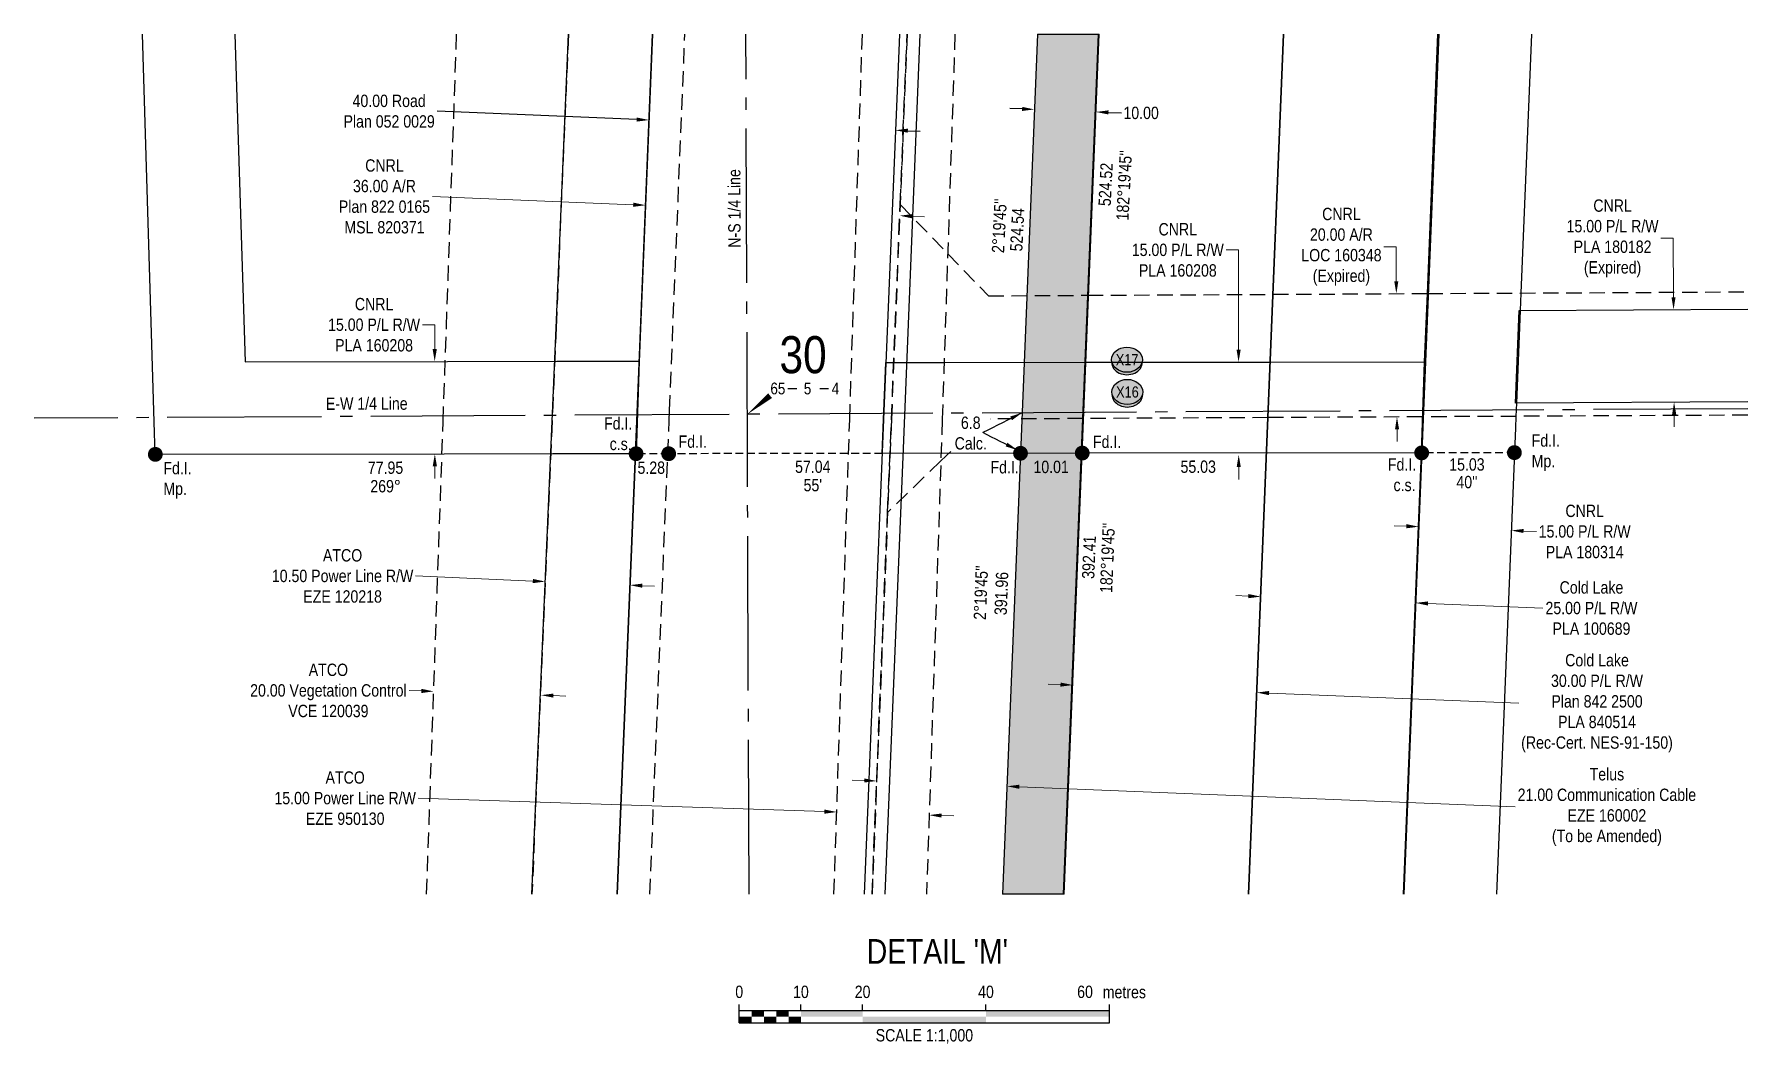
# Model space of a CAD drawing. Extents: x 506429 to 517084, y 6049655 to 6059669.
# Drawn here: x 508734 to 510122, y 6057022 to 6057839 of the extents above; entities that cross this region are included whole.
import ezdxf
from ezdxf.enums import TextEntityAlignment as Align

# ---------------------------------------------------------------- set-up
doc = ezdxf.new("R2010")
doc.units = 0
doc.header["$LTSCALE"] = 5
doc.header["$PDSIZE"] = 0.5
for name, pattern in [('foc-ACCESSROAD', [3.75, 2.5, -1.25]), ('foc-FLOWLINE', [3.75, 2.5, -1.25]), ('foc-QUARTERLINE', [33, 25, -3, 2, -3]), ('foc-TIELINE', [1.875, 1.25, -0.625])]:
    doc.linetypes.add(name, pattern=pattern)
doc.layers.get('Defpoints').update_dxf_attribs({"color": 9})
for name, color, linetype in [('10', 1, 'Continuous'), ('9', 3, 'Continuous'), ('C-RW', 13, 'Continuous'), ('DETAIL-T', 7, 'Continuous'), ('F-AR', 190, 'foc-ACCESSROAD'), ('F-EZE', 190, 'foc-FLOWLINE'), ('F-RW', 190, 'Continuous'), ('F-VCE', 190, 'foc-FLOWLINE'), ('L-BD', 7, 'Continuous'), ('L-BD1', 253, 'Continuous'), ('L-MON', 1, 'Continuous'), ('L-SECLBL', 7, 'Continuous'), ('L-SECQ', 8, 'foc-QUARTERLINE'), ('L-TIE', 7, 'foc-TIELINE'), ('L-TITLEDB', 4, 'Continuous'), ('L-TITLEDB-T', 4, 'Continuous'), ('P-CROSSINGS', 250, 'Continuous'), ('P-PROPOSED', 10, 'Continuous'), ('P-PROPOSED-H', 21, 'Continuous'), ('P-TXT', 4, 'Continuous')]:
    doc.layers.add(name, color=color, linetype=linetype)
for name, color, linetype, lineweight in [('F-AR-T', 190, 'Continuous', 9), ('F-EZE-T', 190, 'Continuous', 9), ('F-RW-T', 190, 'Continuous', 9), ('F-VCE-T', 190, 'Continuous', 9)]:
    doc.layers.add(name, color=color, linetype=linetype, lineweight=lineweight)
doc.styles.add('80', font='ARIALN.TTF', dxfattribs={"height": 10})
doc.styles.add('80CG', font='ARIALN.TTF', dxfattribs={"height": 10})
doc.styles.add('80L', font='ARIALN.TTF', dxfattribs={"height": 10})
doc.styles.add('Crossing', font='ARIALN.TTF', dxfattribs={"height": 10})
doc.styles.add('SIMPLEX', font='ARIALN.TTF')
doc.dimstyles.new('Compass 5 000', dxfattribs={"dimscale": 5, "dimtxt": 9, "dimasz": 2, "dimexe": 0.2, "dimexo": 0.0625, "dimgap": 0.5, "dimtad": 0, "dimtih": 1, "dimtoh": 1, "dimzin": 0, "dimdsep": 46, "dimtxsty": '80CG', "dimcen": 0.1, "dimse1": 1, "dimse2": 1, "dimclrd": 256, "dimclrt": 256, "dimaunit": 1, "dimadec": 4, "dimazin": 0, "dimtfac": 0.06, "dimtofl": 0, "dimtmove": 0, "dimatfit": 1, "dimfxl": 0.2, "dimtolj": 1, "dimtzin": 0, "dimlwd": -1, "dimarcsym": 0})

# ---------------------------------------------------------------- blocks, each defined once
blk = doc.blocks.new('fdia')
at = {"color": 255, "const_width": 1}
blk.add_lwpolyline([(-0.5, 0, 1), (0.5, 0, 1)], format="xyb", close=True, dxfattribs=at)
blk = doc.blocks.new('Fdiaa')
blk.add_blockref('fdia', (0, 0))
blk = doc.blocks.new('fdib')
at = {"color": 1, "const_width": 1.6}
blk.add_lwpolyline([(-0.4, 0, 1), (0.4, 0, 1)], format="xyb", close=True, dxfattribs=at)
at = {"color": 1}
blk.add_circle((0, 0), 0.8, dxfattribs=at)
blk = doc.blocks.new('Fdibb')
blk.add_blockref('fdib', (0, 0))
blk = doc.blocks.new('fdicc')
for name in ['Fdibb', 'Fdiaa']:
    blk.add_blockref(name, (0, 0))
blk = doc.blocks.new('FDI')
blk.add_blockref('fdicc', (0, 0))
blk = doc.blocks.new('*D993')
at = {"layer": 'Defpoints', "color": 0, "transparency": 16777216}
for p in [(509416.2, 6057227), (509522.1, 6057230), (509521.8, 6057222.7)]:
    blk.add_point(p, dxfattribs=at)
at = {"layer": 'F-EZE-T', "transparency": 16777216}
for p, q in [((509406.5, 6057234.7), (509396.6, 6057235.1)), ((509532, 6057229.6), (509933.5, 6057213.3))]:
    blk.add_line(p, q, dxfattribs=at)
for points in [[(509406.6, 6057236.4), (509406.5, 6057233.1), (509416.5, 6057234.3)], [(509532.1, 6057231.3), (509532, 6057228), (509522.1, 6057230)]]:
    blk.add_solid(points, dxfattribs=at)
at = {"layer": 'F-EZE-T', "transparency": 16777216, "insert": (510007.9, 6057213.3), "char_height": 10, "attachment_point": 5, "style": '80CG'}
blk.add_mtext('\\A1;Telus \\P21.00 Communication Cable\\PEZE 160002\\P(To be Amended)', dxfattribs=at)
blk = doc.blocks.new('*D994')
at = {"layer": 'Defpoints', "color": 0, "transparency": 16777216}
for p in [(509388.4, 6057336.4), (509463.2, 6057333.9), (509384.2, 6057209.2)]:
    blk.add_point(p, dxfattribs=at)
at = {"layer": 'F-RW-T', "transparency": 16777216}
for p, q in [((509374.2, 6057209.5), (509045.2, 6057220.4)), ((509469, 6057206.4), (509479, 6057206))]:
    blk.add_line(p, q, dxfattribs=at)
for points in [[(509374.2, 6057211.2), (509374.1, 6057207.8), (509384.2, 6057209.2)], [(509469.1, 6057208), (509469, 6057204.7), (509459, 6057206.7)]]:
    blk.add_solid(points, dxfattribs=at)
at = {"layer": 'F-RW-T', "transparency": 16777216, "insert": (508986.1, 6057220.4), "char_height": 10, "attachment_point": 5, "style": '80CG'}
blk.add_mtext('\\A1;ATCO\\P15.00 Power Line R/W\\PEZE 950130', dxfattribs=at)
blk = doc.blocks.new('L-SECLBL')
at = {"layer": '9', "color": 7}
for p, q in [((-5.1, -27.8), (-12.3, -27.8)), ((20.7, -27.8), (13.5, -27.8))]:
    blk.add_line(p, q, dxfattribs=at)
at = {"layer": '10', "color": 2, "style": 'SIMPLEX'}
blk.add_attdef('SEC', text='', height=30, dxfattribs=at).set_placement((0, 0), align=Align.MIDDLE)
at = {"layer": '10', "color": 5, "style": '80L'}
blk.add_attdef('TWP', text='', height=9.5, dxfattribs=at).set_placement((-14.4, -27.4), align=Align.MIDDLE_RIGHT)
blk.add_attdef('RGE', text='', height=9.5, dxfattribs=at).set_placement((3.6, -27.4), align=Align.MIDDLE_CENTER)
blk.add_attdef('MER', text='', height=9.5, dxfattribs=at).set_placement((23.2, -27.4), align=Align.MIDDLE_LEFT)
blk = doc.blocks.new('*D995')
at = {"layer": 'Defpoints', "color": 0, "transparency": 16777216}
for p in [(509635.8, 6057573.4), (509709.6, 6057573.5), (509635.9, 6057498.5)]:
    blk.add_point(p, dxfattribs=at)
at = {"layer": 'F-RW-T', "transparency": 16777216}
for p, q in [((509709.5, 6057664.3), (509699.5, 6057664.3)), ((509709.6, 6057583.5), (509709.5, 6057664.3)), ((509709.7, 6057488.5), (509709.8, 6057478.5))]:
    blk.add_line(p, q, dxfattribs=at)
for points in [[(509711.3, 6057583.5), (509708, 6057583.5), (509709.6, 6057573.5)], [(509711.4, 6057488.6), (509708.1, 6057488.5), (509709.7, 6057498.5)]]:
    blk.add_solid(points, dxfattribs=at)
at = {"layer": 'F-RW-T', "transparency": 16777216, "insert": (509660.4, 6057664.3), "char_height": 10, "attachment_point": 5, "style": '80CG'}
blk.add_mtext('\\A1;CNRL\\P15.00 P/L R/W\\PPLA 160208', dxfattribs=at)
blk = doc.blocks.new('*D996')
at = {"layer": 'Defpoints', "color": 0, "transparency": 16777216}
for p in [(509055.4, 6057574), (509058.6, 6057574), (509055.5, 6057499.1)]:
    blk.add_point(p, dxfattribs=at)
at = {"layer": 'F-AR-T', "transparency": 16777216}
for p, q in [((509058.6, 6057603.7), (509048.6, 6057603.7)), ((509058.6, 6057584), (509058.6, 6057603.7)), ((509058.7, 6057489.1), (509058.7, 6057479.1))]:
    blk.add_line(p, q, dxfattribs=at)
for points in [[(509060.3, 6057584), (509056.9, 6057584), (509058.6, 6057574)], [(509060.4, 6057489.1), (509057, 6057489.1), (509058.7, 6057499.1)]]:
    blk.add_solid(points, dxfattribs=at)
at = {"layer": 'F-AR-T', "transparency": 16777216, "insert": (509009.5, 6057603.7), "char_height": 10, "attachment_point": 5, "style": '80CG'}
blk.add_mtext('\\A1;CNRL\\P15.00 P/L R/W\\PPLA 160208', dxfattribs=at)
blk = doc.blocks.new('*U1061')
at = {"color": 0}
for p, q in [((-150, 0), (-150, 15)), ((-100, 10), (-100, 15)), ((-50, 10), (-50, 15)), ((50, 10), (50, 15)), ((150.2, 0), (150.2, 15)), ((-150, 10), (150.2, 10)), ((-150, 0), (150.2, 0))]:
    blk.add_line(p, q, dxfattribs=at)
for points in [[(-150, 5), (-140, 5), (-150, 0), (-140, 0)], [(-140, 10), (-130, 10), (-140, 5), (-130, 5)], [(-130, 5), (-120, 5), (-130, 0), (-120, 0)], [(-120, 10), (-110, 10), (-120, 5), (-110, 5)], [(-110, 5), (-100, 5), (-110, 0), (-100, 0)], [(-100, 10), (-50, 10), (-100, 5), (-50, 5)], [(-50, 5), (50, 5), (-50, 0), (50, 0)], [(50, 10), (150.2, 10), (50, 5), (150.2, 5)]]:
    blk.add_solid(points, dxfattribs=at)
at = {"color": 0, "style": '80'}
blk.add_text('metres', height=10, dxfattribs=at).set_placement((162.2, 20), align=Align.CENTER)
at = {"color": 0, "char_height": 10, "style": '80'}
for s, insert, attachment_point in [('0', (-150, 30.2), 2), ('10', (-100, 30.2), 2), ('20', (-50, 30.2), 2), ('40', (50, 30.2), 2), ('60', (136.7, 30.2), 3), ('SCALE 1:1,000', (0.1, -5), 2)]:
    blk.add_mtext(s, dxfattribs=dict(at, insert=insert, attachment_point=attachment_point))
blk = doc.blocks.new('*D999')
at = {"layer": 'Defpoints', "color": 0, "transparency": 16777216}
for p in [(509852.9, 6057378.5), (509722.1, 6057249.7), (509847.5, 6057244.6)]:
    blk.add_point(p, dxfattribs=at)
at = {"layer": 'F-RW-T', "transparency": 16777216}
for p, q in [((509717.5, 6057384), (509707.5, 6057384.4)), ((509862.9, 6057378.1), (509955.9, 6057374.3))]:
    blk.add_line(p, q, dxfattribs=at)
for points in [[(509717.6, 6057385.7), (509717.5, 6057382.3), (509727.5, 6057383.6)], [(509863, 6057379.7), (509862.9, 6057376.4), (509852.9, 6057378.5)]]:
    blk.add_solid(points, dxfattribs=at)
at = {"layer": 'F-RW-T', "transparency": 16777216, "insert": (509995.4, 6057374.3), "char_height": 10, "attachment_point": 5, "style": '80CG'}
blk.add_mtext('\\A1;Cold Lake\\P25.00 P/L R/W\\PPLA 100689', dxfattribs=at)
blk = doc.blocks.new('*D1000')
at = {"layer": 'Defpoints', "color": 0, "transparency": 16777216}
for p in [(509930.4, 6057437.1), (509847.5, 6057244.6), (509922.5, 6057241.6)]:
    blk.add_point(p, dxfattribs=at)
at = {"layer": 'F-RW-T', "transparency": 16777216}
for p, q in [((509845.5, 6057440.6), (509835.5, 6057441)), ((509940.4, 6057436.7), (509950.9, 6057436.3))]:
    blk.add_line(p, q, dxfattribs=at)
for points in [[(509845.5, 6057442.3), (509845.4, 6057438.9), (509855.5, 6057440.2)], [(509940.5, 6057438.4), (509940.3, 6057435.1), (509930.4, 6057437.1)]]:
    blk.add_solid(points, dxfattribs=at)
at = {"layer": 'F-RW-T', "transparency": 16777216, "insert": (509989.9, 6057436.3), "char_height": 10, "attachment_point": 5, "style": '80CG'}
blk.add_mtext('\\A1;CNRL\\P15.00 P/L R/W\\PPLA 180314', dxfattribs=at)
blk = doc.blocks.new('*D1001')
at = {"layer": 'Defpoints', "color": 0, "transparency": 16777216}
for p in [(509724.4, 6057305.9), (509573.9, 6057276.4), (509722.9, 6057270.4)]:
    blk.add_point(p, dxfattribs=at)
at = {"layer": 'F-RW-T', "transparency": 16777216}
for p, q in [((509565.4, 6057312.4), (509555.4, 6057312.8)), ((509734.4, 6057305.5), (509936.7, 6057297.3))]:
    blk.add_line(p, q, dxfattribs=at)
for points in [[(509565.5, 6057314), (509565.3, 6057310.7), (509575.4, 6057312)], [(509734.4, 6057307.2), (509734.3, 6057303.8), (509724.4, 6057305.9)]]:
    blk.add_solid(points, dxfattribs=at)
at = {"layer": 'F-RW-T', "transparency": 16777216, "insert": (509999.9, 6057297.3), "char_height": 10, "attachment_point": 5, "style": '80CG'}
blk.add_mtext('\\A1;Cold Lake\\P30.00 P/L R/W\\PPlan 842 2500\\PPLA 840514\\P(Rec-Cert. NES-91-150)', dxfattribs=at)
blk = doc.blocks.new('*D1002')
at = {"layer": 'Defpoints', "color": 0, "transparency": 16777216}
for p in [(509229.4, 6057700.5), (509228.4, 6057677.5), (509434.2, 6057669.1)]:
    blk.add_point(p, dxfattribs=at)
at = {"layer": 'F-AR-T', "transparency": 16777216}
for p, q in [((509219.4, 6057700.9), (509056.7, 6057707.6)), ((509445.2, 6057691.6), (509455.2, 6057691.2))]:
    blk.add_line(p, q, dxfattribs=at)
for points in [[(509219.4, 6057702.6), (509219.3, 6057699.2), (509229.4, 6057700.5)], [(509445.3, 6057693.3), (509445.1, 6057689.9), (509435.2, 6057692)]]:
    blk.add_solid(points, dxfattribs=at)
at = {"layer": 'F-AR-T', "transparency": 16777216, "insert": (509017.9, 6057707.6), "char_height": 10, "attachment_point": 5, "style": '80CG'}
blk.add_mtext('\\A1;CNRL\\P36.00 A/R\\PPlan 822 0165\\PMSL 820371', dxfattribs=at)
blk = doc.blocks.new('*D1003')
at = {"layer": 'Defpoints', "color": 0, "transparency": 16777216}
for p in [(509232.2, 6057769.5), (509228.6, 6057682.8), (509428.2, 6057674.6)]:
    blk.add_point(p, dxfattribs=at)
at = {"layer": 'L-TITLEDB-T', "transparency": 16777216}
for p, q in [((509222.2, 6057769.9), (509060.5, 6057776.6)), ((509441.8, 6057760.8), (509451.7, 6057760.4))]:
    blk.add_line(p, q, dxfattribs=at)
for points in [[(509222.3, 6057771.5), (509222.2, 6057768.2), (509232.2, 6057769.5)], [(509441.8, 6057762.5), (509441.7, 6057759.2), (509431.8, 6057761.2)]]:
    blk.add_solid(points, dxfattribs=at)
at = {"layer": 'L-TITLEDB-T', "transparency": 16777216, "insert": (509021.7, 6057776.6), "char_height": 10, "attachment_point": 5, "style": '80CG'}
blk.add_mtext('\\A1;40.00 Road\\PPlan 052 0029', dxfattribs=at)
blk = doc.blocks.new('*D1004')
at = {"layer": 'Defpoints', "color": 0, "transparency": 16777216}
for p in [(509148.1, 6057395.8), (509147.5, 6057380.4), (509216.1, 6057377.5)]:
    blk.add_point(p, dxfattribs=at)
at = {"layer": 'F-EZE-T', "transparency": 16777216}
for p, q in [((509138.1, 6057396.2), (509043.1, 6057400.3)), ((509226.7, 6057392.4), (509236.7, 6057392))]:
    blk.add_line(p, q, dxfattribs=at)
for points in [[(509138.2, 6057397.9), (509138, 6057394.5), (509148.1, 6057395.8)], [(509226.8, 6057394.1), (509226.6, 6057390.8), (509216.7, 6057392.9)]]:
    blk.add_solid(points, dxfattribs=at)
at = {"layer": 'F-EZE-T', "transparency": 16777216, "insert": (508984, 6057400.3), "char_height": 10, "attachment_point": 5, "style": '80CG'}
blk.add_mtext('\\A1;ATCO\\P10.50 Power Line R/W\\PEZE 120218 ', dxfattribs=at)
blk = doc.blocks.new('*D1005')
at = {"layer": 'Defpoints', "color": 0, "transparency": 16777216}
for p in [(509060.5, 6057383.5), (509147.5, 6057380.4), (509057.8, 6057306.9)]:
    blk.add_point(p, dxfattribs=at)
at = {"layer": 'F-VCE-T', "transparency": 16777216}
for p, q in [((509047.8, 6057307.2), (509037.8, 6057307.6)), ((509154.8, 6057303.5), (509164.8, 6057303.1))]:
    blk.add_line(p, q, dxfattribs=at)
for points in [[(509047.8, 6057308.9), (509047.7, 6057305.5), (509057.8, 6057306.9)], [(509154.8, 6057305.1), (509154.7, 6057301.8), (509144.8, 6057303.8)]]:
    blk.add_solid(points, dxfattribs=at)
at = {"layer": 'F-VCE-T', "transparency": 16777216, "insert": (508972.5, 6057307.6), "char_height": 10, "attachment_point": 5, "style": '80CG'}
blk.add_mtext('\\A1;ATCO\\P20.00 Vegetation Control\\PVCE 120039', dxfattribs=at)
blk = doc.blocks.new('*D1017')
at = {"layer": 'Defpoints', "color": 0, "transparency": 16777216}
for p in [(509545.3, 6057802), (509595.2, 6057799.9), (509594.2, 6057776)]:
    blk.add_point(p, dxfattribs=at)
at = {"layer": 'P-TXT', "transparency": 16777216}
for p, q in [((509534.3, 6057778.5), (509524.4, 6057778.9)), ((509604.2, 6057775.6), (509614.7, 6057775.2))]:
    blk.add_line(p, q, dxfattribs=at)
for points in [[(509534.4, 6057780.1), (509534.3, 6057776.8), (509544.3, 6057778.1)], [(509604.3, 6057777.3), (509604.2, 6057774), (509594.2, 6057776)]]:
    blk.add_solid(points, dxfattribs=at)
at = {"layer": 'P-TXT', "transparency": 16777216, "insert": (509630.7, 6057775.2), "char_height": 10, "attachment_point": 5, "style": '80CG'}
blk.add_mtext('\\A1;10.00', dxfattribs=at)
blk = doc.blocks.new('xing2')
h = blk.add_hatch(color=50)
h.dxf.hatch_style = 1
edge = h.paths.add_edge_path()
edge.add_ellipse((0, 0), major_axis=(-12.5, 0), ratio=0.816297, start_angle=0, end_angle=360)
h = blk.add_hatch(color=250)
h.dxf.hatch_style = 1
edge = h.paths.add_edge_path()
edge.add_ellipse((0, -2), major_axis=(-12.5, 0), ratio=0.816297, start_angle=0, end_angle=180)
edge.add_line((12.5, -2), (12.5, 0))
edge.add_ellipse((0, 0), major_axis=(-12.5, 0), ratio=0.816297, start_angle=0, end_angle=180, ccw=False)
edge.add_line((-12.5, 0), (-12.5, -2))
at = {"color": 250}
blk.add_ellipse((0, 0), major_axis=(-12.5, 0), ratio=0.816297, dxfattribs=at)
blk.add_ellipse((0, -2), major_axis=(-12.5, 0), ratio=0.816297, start_param=0, end_param=3.141593, dxfattribs=at)
at = {"color": 250, "style": 'Crossing'}
blk.add_attdef('CROSSING', text='', height=9, dxfattribs=at).set_placement((0.1, 0), align=Align.MIDDLE_CENTER)
at = {"color": 250, "style": 'Crossing', "flags": 1}
for tag, p in [('OWNER', (0.1, -12.5)), ('DESCRIPTION', (0.1, -25.8)), ('LOCATION', (0.1, -39.3)), ('DWG_REF', (0.1, -52.8))]:
    blk.add_attdef(tag, text='', height=9, dxfattribs=at).set_placement(p, align=Align.MIDDLE_CENTER)
blk = doc.blocks.new('*D1226')
at = {"layer": 'Defpoints', "color": 0, "transparency": 16777216}
for p in [(509837.4, 6057628.9), (510010.7, 6057629.8), (510011.2, 6057530)]:
    blk.add_point(p, dxfattribs=at)
at = {"layer": 'F-AR-T', "transparency": 16777216}
for p, q in [((509837.2, 6057666.9), (509827.2, 6057666.9)), ((509837.3, 6057638.9), (509837.2, 6057666.9)), ((509838, 6057519.1), (509838, 6057509.1))]:
    blk.add_line(p, q, dxfattribs=at)
for points in [[(509839, 6057638.9), (509835.7, 6057638.9), (509837.4, 6057628.9)], [(509839.6, 6057519.1), (509836.3, 6057519.1), (509837.9, 6057529.1)]]:
    blk.add_solid(points, dxfattribs=at)
at = {"layer": 'F-AR-T', "transparency": 16777216, "insert": (509792.9, 6057666.9), "char_height": 10, "attachment_point": 5, "style": '80CG'}
blk.add_mtext('\\A1;CNRL\\P20.00 A/R\\PLOC 160348\\P(Expired)', dxfattribs=at)
blk = doc.blocks.new('*D1227')
at = {"layer": 'Defpoints', "color": 0, "transparency": 16777216}
for p in [(510046.1, 6057615.9), (510061.9, 6057616), (510046.5, 6057540.9)]:
    blk.add_point(p, dxfattribs=at)
at = {"layer": 'F-RW-T', "transparency": 16777216}
for p, q in [((510061.6, 6057673.7), (510051.6, 6057673.7)), ((510061.8, 6057626), (510061.6, 6057673.7)), ((510062.4, 6057531), (510062.5, 6057521))]:
    blk.add_line(p, q, dxfattribs=at)
for points in [[(510063.5, 6057626), (510060.2, 6057625.9), (510061.9, 6057616)], [(510064.1, 6057531), (510060.7, 6057531), (510062.3, 6057541)]]:
    blk.add_solid(points, dxfattribs=at)
at = {"layer": 'F-RW-T', "transparency": 16777216, "insert": (510012.5, 6057673.7), "char_height": 10, "attachment_point": 5, "style": '80CG'}
blk.add_mtext('\\A1;CNRL\\P15.00 P/L R/W\\PPLA 180182\\P(Expired)', dxfattribs=at)

msp = doc.modelspace()

# ---------------------------------------------------------------- hatches: boundary and pattern name
at = {"layer": 'P-PROPOSED-H'}
h = msp.add_hatch(color=256, dxfattribs=at)
h.dxf.hatch_style = 1
h.paths.add_polyline_path([(509582.998, 6057499.815), (509596.801, 6057838.901), (509546.81, 6057838.901), (509533.022, 6057499.645), (509518.498, 6057142.615), (509568.49, 6057142.615)])

# ---------------------------------------------------------------- linework, layer by layer
at = {"layer": 'C-RW', "flags": 128}
for points in [[(509423.514, 6057142.615), (509438.195, 6057503.499), (509451.825, 6057838.901)], [(509546.81, 6057838.901), (509533.022, 6057499.645), (509518.498, 6057142.615)]]:
    msp.add_lwpolyline(points, dxfattribs=at)
at = {"layer": 'F-AR'}
for points in [[(509232.833, 6057142.615), (509248.449, 6057526.054), (509248.783, 6057534.242), (509261.2, 6057838.901)], [(509441.165, 6057838.901), (509428.451, 6057526.98), (509412.797, 6057142.615)], [(510121.955, 6057530.534), (509858.439, 6057529.17), (509733.432, 6057528.531), (509583.451, 6057527.768), (509503.372, 6057527.359), (509468.519, 6057493.489), (509425.389, 6057451.728), (509428.455, 6057526.98), (509431.511, 6057601.938), (509435.551, 6057701.023), (509474.071, 6057661.244), (509507.089, 6057627.154), (509587.518, 6057627.571), (509737.5, 6057628.352), (509862.509, 6057629.002), (509937.513, 6057629.393), (510121.955, 6057630.353)]]:
    msp.add_lwpolyline(points, dxfattribs=at)
at = {"layer": 'F-EZE'}
for points in [[(509381.949, 6057142.615), (509394.658, 6057526.809), (509404.979, 6057838.901)], [(509412.8, 6057142.615), (509425.389, 6057451.728), (509428.453, 6057526.98), (509431.509, 6057601.938), (509435.548, 6057701.023), (509441.168, 6057838.901)], [(509479.948, 6057838.901), (509469.634, 6057527.188), (509456.913, 6057142.615)], [(509596.129, 6057838.901), (509587.518, 6057627.571), (509586.526, 6057603.225), (509583.451, 6057527.768), (509567.77, 6057142.615)]]:
    msp.add_lwpolyline(points, dxfattribs=at)
at = {"layer": 'F-RW'}
for points in [[(508896.78, 6057838.901), (508904.983, 6057573.795), (509068.922, 6057573.995), (509157.5, 6057574.102), (509224.171, 6057574.168), (509221.707, 6057499.295), (509154.311, 6057499.168), (509066.307, 6057499.063), (508832.349, 6057498.781), (508831.532, 6057525.151), (508821.824, 6057838.901)], [(509137.333, 6057142.615), (509153.633, 6057525.555), (509156.854, 6057601.249), (509166.97, 6057838.901)], [(509235.081, 6057838.901), (509225.266, 6057600.84), (509222.19, 6057525.917), (509206.385, 6057142.615)], [(509567.77, 6057142.615), (509583.451, 6057527.768), (509596.128, 6057838.901)], [(509746.083, 6057838.901), (509733.432, 6057528.531), (509717.724, 6057142.615)], [(509717.724, 6057142.615), (509733.432, 6057528.531), (509746.083, 6057838.901)], [(509843.067, 6057142.615), (509857.887, 6057499.97), (509860.254, 6057573.657), (509862.509, 6057629.002), (509871.065, 6057838.901)], [(509871.691, 6057838.901), (509843.332, 6057142.615)], [(509946.791, 6057838.901), (509938.251, 6057629.395), (509937.674, 6057615.218), (509934.62, 6057540.275), (509934.181, 6057529.553), (509933.803, 6057520.281), (509918.43, 6057142.615)], [(510121.955, 6057541.388), (509933.879, 6057540.273), (509936.934, 6057615.216), (510121.955, 6057616.314)]]:
    msp.add_lwpolyline(points, dxfattribs=at)
msp.add_lwpolyline([(509858.205, 6057523.329), (509857.887, 6057499.97), (509582.998, 6057499.815), (509420.981, 6057499.524), (509422.102, 6057526.947), (509424.013, 6057573.131), (509430.337, 6057573.139), (509471.157, 6057573.188), (509585.308, 6057573.324), (509735.265, 6057573.506), (509860.254, 6057573.657), (509858.441, 6057529.17), (509858.205, 6057523.329)], close=True, dxfattribs=at)
at = {"layer": 'F-VCE'}
for points in [[(509052.05, 6057142.615), (509065.403, 6057525.097), (509068.078, 6057601.762), (509076.358, 6057838.901)], [(509166.971, 6057838.901), (509156.854, 6057601.249), (509153.633, 6057525.558), (509137.333, 6057142.615)]]:
    msp.add_lwpolyline(points, dxfattribs=at)
at = {"layer": 'L-SECLBL', "flags": 128}
msp.add_lwpolyline([(509311.782, 6057531.202, 0, 4.995, 0), (509330.179, 6057546.32, 0, 0, 0)], format="xyseb", dxfattribs=at)
at = {"layer": 'L-SECQ'}
for p, q in [((509313.171, 6057142.615), (509310.682, 6057838.901)), ((510121.955, 6057535.705), (508734.306, 6057527.993))]:
    msp.add_line(p, q, dxfattribs=at)
at = {"layer": 'L-TIE'}
for p, q in [((509248.083, 6057499.3), (509221.707, 6057499.295)), ((509420.981, 6057499.524), (509248.083, 6057499.3)), ((509932.984, 6057500.17), (509857.887, 6057499.97))]:
    msp.add_line(p, q, dxfattribs=at)
at = {"layer": 'L-TITLEDB'}
for points in [[(509206.383, 6057142.615), (509222.188, 6057525.917), (509235.064, 6057838.901)], [(509434.957, 6057838.901), (509434.686, 6057832.333), (509422.11, 6057526.947), (509406.289, 6057142.615)]]:
    msp.add_lwpolyline(points, dxfattribs=at)
at = {"layer": 'P-PROPOSED'}
for p, q in [((509546.81, 6057838.901), (509533.022, 6057499.645)), ((509582.998, 6057499.815), (509596.801, 6057838.901)), ((509533.022, 6057499.645), (509518.498, 6057142.615)), ((509568.49, 6057142.615), (509582.998, 6057499.815))]:
    msp.add_line(p, q, dxfattribs=at)
at = {"layer": 'P-PROPOSED-H', "flags": 128}
for points in [[(509546.81, 6057838.901), (509596.801, 6057838.901)], [(509568.49, 6057142.615), (509518.498, 6057142.615)]]:
    msp.add_lwpolyline(points, dxfattribs=at)

# ---------------------------------------------------------------- block references
at = {"layer": 'DETAIL-T', "xscale": 0.9990104649161125, "yscale": 0.9990104649161125, "zscale": 0.9990104649161125}
msp.add_blockref('*U1061', (509455.076, 6057038.435), dxfattribs=at)
at = {"layer": 'L-MON', "xscale": 4.99505232458058, "yscale": 4.99505232458058, "zscale": 4.99505232458058}
for p in [(508832.349, 6057498.781), (509221.707, 6057499.295), (509248.083, 6057499.3), (509533.022, 6057499.645), (509582.998, 6057499.815), (509857.887, 6057499.97), (509932.984, 6057500.17)]:
    msp.add_blockref('FDI', p, dxfattribs=at)
at = {"layer": 'L-SECLBL', "xscale": 0.99950511, "yscale": 0.99950511, "zscale": 0.99950511}
msp.add_blockref('L-SECLBL', (509356.942, 6057579.506), dxfattribs=at).add_auto_attribs({'SEC': '30', 'TWP': '65', 'RGE': '5', 'MER': '4'})
at = {"layer": 'P-CROSSINGS', "xscale": 0.9990104649161125, "yscale": 0.9990104649161125, "zscale": 0.9990104649161125}
for p, values in [((509619.247, 6057575.443), {'CROSSING': 'X17'}), ((509619.51, 6057549.305), {'CROSSING': 'X16'})]:
    msp.add_blockref('xing2', p, dxfattribs=at).add_auto_attribs(values)

# ---------------------------------------------------------------- texts
at = {"layer": 'DETAIL-T', "color": 3, "insert": (509465.724, 6057096.326), "char_height": 19.9802, "width": 223.63651, "attachment_point": 5, "style": '80CG'}
msp.add_mtext("DETAIL 'M'", dxfattribs=at)
at = {"layer": 'L-BD', "style": '80L'}
for s, rotation, p in [("182°19'45''", 87.054, (509616.897, 6057716.54)), ('524.52', 87.054, (509601.931, 6057717.311)), ('77.95', 0.0757, (509018.784, 6057487.988)), ('5.28', 0.0109, (509234.003, 6057488.004)), ('57.04', 0.0693, (509364.786, 6057488.784)), ('10.01', 0.1948, (509557.821, 6057488.648)), ('55.03', 0.0323, (509676.94, 6057488.817)), ('15.03', 0.1525, (509894.544, 6057490.577)), ('269°', 0.0757, (509018.804, 6057473.002)), ("55'", 0.0693, (509364.804, 6057473.799)), ("40''", 0.1525, (509894.582, 6057476.341)), ("182°19'45''", 87.6714, (509603.393, 6057414.879)), ('392.41', 87.6714, (509588.421, 6057415.488))]:
    msp.add_text(s, height=9.9901, rotation=rotation, dxfattribs=at).set_placement(p, align=Align.MIDDLE)
at = {"layer": 'L-BD1', "style": '80L'}
for s, p in [("2°19'45''", (509515.836, 6057683.78)), ('524.54', (509530.343, 6057680.675))]:
    msp.add_text(s, height=9.9901, rotation=87.0542, dxfattribs=at).set_placement(p, align=Align.MIDDLE)
at = {"layer": 'L-MON', "char_height": 9.9901, "attachment_point": 1, "style": '80L'}
for s, insert in [('\\pi1.0826;Fd.I.\\P\\pi5.6551;c.s.', (509194.659, 6057528.874)), ('Fd.I.', (509256.108, 6057514.07)), ('Fd.I.', (509591.687, 6057513.976)), ('Fd.I. \\PMp.', (509946.953, 6057515.013)), ('Fd.I. \\PMp.', (508838.889, 6057492.644)), ('Fd.I.', (509508.713, 6057493.343)), ('\\pi1.0826;Fd.I.\\P\\pi5.6551;c.s.', (509829.455, 6057495.621))]:
    msp.add_mtext_dynamic_manual_height_columns(s, width=22.04407, gutter_width=50, heights=[0], dxfattribs=dict(at, insert=insert))
at = {"layer": 'L-SECQ', "style": '80L'}
for s, rotation, p in [('N-S 1/4 Line', 90.204766, (509301.079, 6057697.882)), ('E-W 1/4 Line', 0.0757, (509003.579, 6057540.048))]:
    msp.add_text(s, height=9.9901, rotation=rotation, dxfattribs=at).set_placement(p, align=Align.MIDDLE)

# ---------------------------------------------------------------- dimensions: what is measured, and where the dimension line sits
at = {"layer": 'F-AR-T'}
for base, p1, p2, angle, text, picture, middle in [((509229.369, 6057700.477), (509434.248, 6057669.068), (509228.426, 6057677.535), 177.644232, 'CNRL\\P36.00 A/R\\PPlan 822 0165\\PMSL 820371', '*D1002', (509017.917, 6057707.581)), ((509837.381, 6057628.873), (510011.185, 6057529.961), (510010.666, 6057629.774), 90.298022, 'CNRL\\P20.00 A/R\\PLOC 160348\\P(Expired)', '*D1226', (509792.869, 6057666.876)), ((509058.603, 6057573.982), (509055.457, 6057499.05), (509055.367, 6057573.978), 90.069186, 'CNRL\\P15.00 P/L R/W\\PPLA 160208', '*D996', (509009.482, 6057603.709))]:
    dim = msp.add_linear_dim(base=base, p1=p1, p2=p2, angle=angle, text=text, dimstyle='Compass 5 000', dxfattribs=at)
    dim.commit()
    dim.dimension.update_dxf_attribs({"geometry": picture, "text_midpoint": middle, "dimtype": 161})
at = {"layer": 'F-EZE-T'}
for base, p1, p2, angle, text, picture, middle in [((509148.109, 6057395.784), (509216.071, 6057377.519), (509147.456, 6057380.44), 177.562657, 'ATCO\\P10.50 Power Line R/W\\PEZE 120218 ', '*D1004', (508983.971, 6057400.253)), ((509522.055, 6057230.035), (509416.236, 6057226.989), (509521.756, 6057222.691), 357.667693, 'Telus \\P21.00 Communication Cable\\PEZE 160002\\P(To be Amended)', '*D993', (510007.85, 6057213.278))]:
    dim = msp.add_linear_dim(base=base, p1=p1, p2=p2, angle=angle, text=text, dimstyle='Compass 5 000', dxfattribs=at)
    dim.commit()
    dim.dimension.update_dxf_attribs({"geometry": picture, "text_midpoint": middle, "dimtype": 161})
at = {"layer": 'F-RW-T'}
for base, p1, p2, angle, text, picture, middle in [((510061.904, 6057615.958), (510046.535, 6057540.941), (510046.091, 6057615.864), 90.33983, 'CNRL\\P15.00 P/L R/W\\PPLA 180182\\P(Expired)', '*D1227', (510012.475, 6057673.679)), ((509709.639, 6057573.475), (509635.886, 6057498.46), (509635.795, 6057573.386), 90.069487, 'CNRL\\P15.00 P/L R/W\\PPLA 160208', '*D995', (509660.443, 6057664.289)), ((509930.423, 6057437.129), (509847.486, 6057244.605), (509922.457, 6057241.551), 357.6677, 'CNRL\\P15.00 P/L R/W\\PPLA 180314', '*D1000', (509989.938, 6057436.297)), ((509852.935, 6057378.477), (509722.083, 6057249.709), (509847.486, 6057244.605), 357.66922, 'Cold Lake\\P25.00 P/L R/W\\PPLA 100689', '*D999', (509995.393, 6057374.288)), ((509724.37, 6057305.91), (509573.933, 6057276.414), (509722.923, 6057270.353), 357.670448, 'Cold Lake\\P30.00 P/L R/W\\PPlan 842 2500\\PPLA 840514\\P(Rec-Cert. NES-91-150)', '*D1001', (509999.909, 6057297.273)), ((509384.151, 6057209.169), (509463.242, 6057333.941), (509388.36, 6057336.418), 178.105437, 'ATCO\\P15.00 Power Line R/W\\PEZE 950130', '*D994', (508986.088, 6057220.38))]:
    dim = msp.add_linear_dim(base=base, p1=p1, p2=p2, angle=angle, text=text, dimstyle='Compass 5 000', dxfattribs=at)
    dim.commit()
    dim.dimension.update_dxf_attribs({"geometry": picture, "text_midpoint": middle, "dimtype": 161})
at = {"layer": 'F-VCE-T'}
dim = msp.add_linear_dim(base=(509057.784, 6057306.852), p1=(509147.456, 6057380.44), p2=(509060.459, 6057383.477), angle=178.000536, text='ATCO\\P20.00 Vegetation Control\\PVCE 120039', dimstyle='Compass 5 000', dxfattribs=at)
dim.commit()
dim.dimension.update_dxf_attribs({"geometry": '*D1005', "text_midpoint": (508972.499, 6057307.55), "dimtype": 161})
at = {"layer": 'L-TITLEDB-T', "color": 3}
dim = msp.add_linear_dim(base=(509232.218, 6057769.471), p1=(509428.19, 6057674.58), p2=(509228.645, 6057682.807), angle=177.639224, text='40.00 Road\\PPlan 052 0029', dimstyle='Compass 5 000', dxfattribs=at)
dim.commit()
dim.dimension.update_dxf_attribs({"geometry": '*D1003', "text_midpoint": (509021.716, 6057776.552), "dimtype": 161})
at = {"layer": 'P-TXT'}
dim = msp.add_linear_dim(base=(509594.246, 6057776.029), p1=(509545.309, 6057801.97), p2=(509595.218, 6057799.942), angle=357.672791, text='10.00', dimstyle='Compass 5 000', dxfattribs=at)
dim.commit()
dim.dimension.update_dxf_attribs({"geometry": '*D1017', "text_midpoint": (509630.652, 6057775.197), "dimtype": 161})

# ---------------------------------------------------------------- next in the draw order: texts
at = {"layer": 'L-BD', "insert": (509492.691, 6057529.351), "char_height": 9.9901, "width": 28.03359, "attachment_point": 2, "rotation": 0.0693, "style": '80L', "bg_fill": 3, "box_fill_scale": 1.15, "bg_fill_color": 256, "bg_fill_true_color": 13158600, "bg_fill_transparency": 0}
msp.add_mtext('6.8 Calc.', dxfattribs=at)
at = {"layer": 'L-BD1', "insert": (509495.894, 6057386.988), "char_height": 9.9901, "width": 43.5221, "attachment_point": 2, "rotation": 87.6704, "style": '80L', "bg_fill": 2}
msp.add_mtext("2°19'45''\\P391.96", dxfattribs=at)

# ---------------------------------------------------------------- next in the draw order: leaders
at = {"layer": 'L-BD', "path_type": 1}
for points in [[(509534.355, 6057532.439), (509502.48, 6057516.353)], [(509530.584, 6057502.221), (509502.48, 6057516.353)]]:
    msp.add_leader(points, dimstyle='Compass 5 000', override={"dimgap": 0.5, "dimtad": 0}, dxfattribs=at)

doc.saveas('drawing.dxf')
